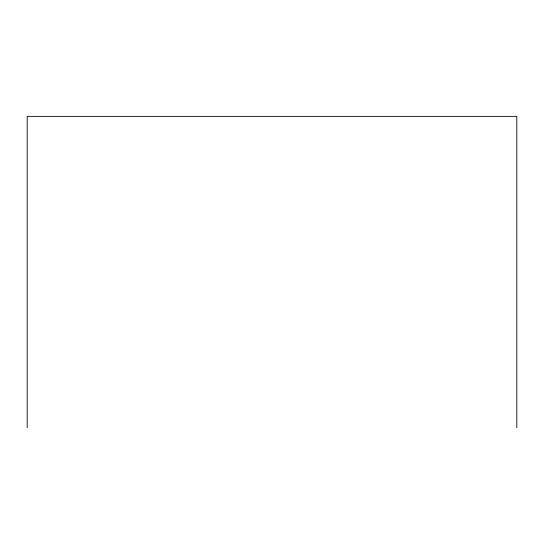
<?xml version="1.0" encoding="UTF-8"?>
<svg xmlns="http://www.w3.org/2000/svg" width="544" height="544" viewBox="0 0 544 544"><rect width="100%" height="100%" fill="white"/><g stroke="black" fill="none" stroke-linecap="round" stroke-linejoin="round"><path stroke-width="0.82" d="M516.8 427.625L516.8 116.375L27.2 116.375L27.2 427.625"/></g></svg>
